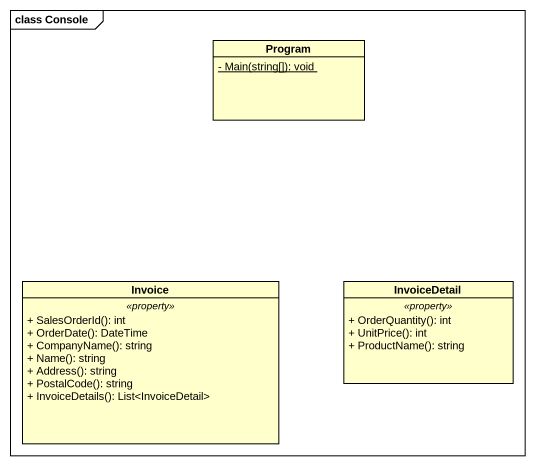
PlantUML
@startuml
mainframe class Console
hide circle
hide empty members
skinparam classAttributeIconSize 0
class Program {
  {static} - Main(string[]): void
}
class Invoice {
  .. <<property>> ..
  + SalesOrderId(): int
  + OrderDate(): DateTime
  + CompanyName(): string
  + Name(): string
  + Address(): string
  + PostalCode(): string
  + InvoiceDetails(): List<InvoiceDetail>
}
class InvoiceDetail {
  .. <<property>> ..
  + OrderQuantity(): int
  + UnitPrice(): int
  + ProductName(): string
}
@enduml
